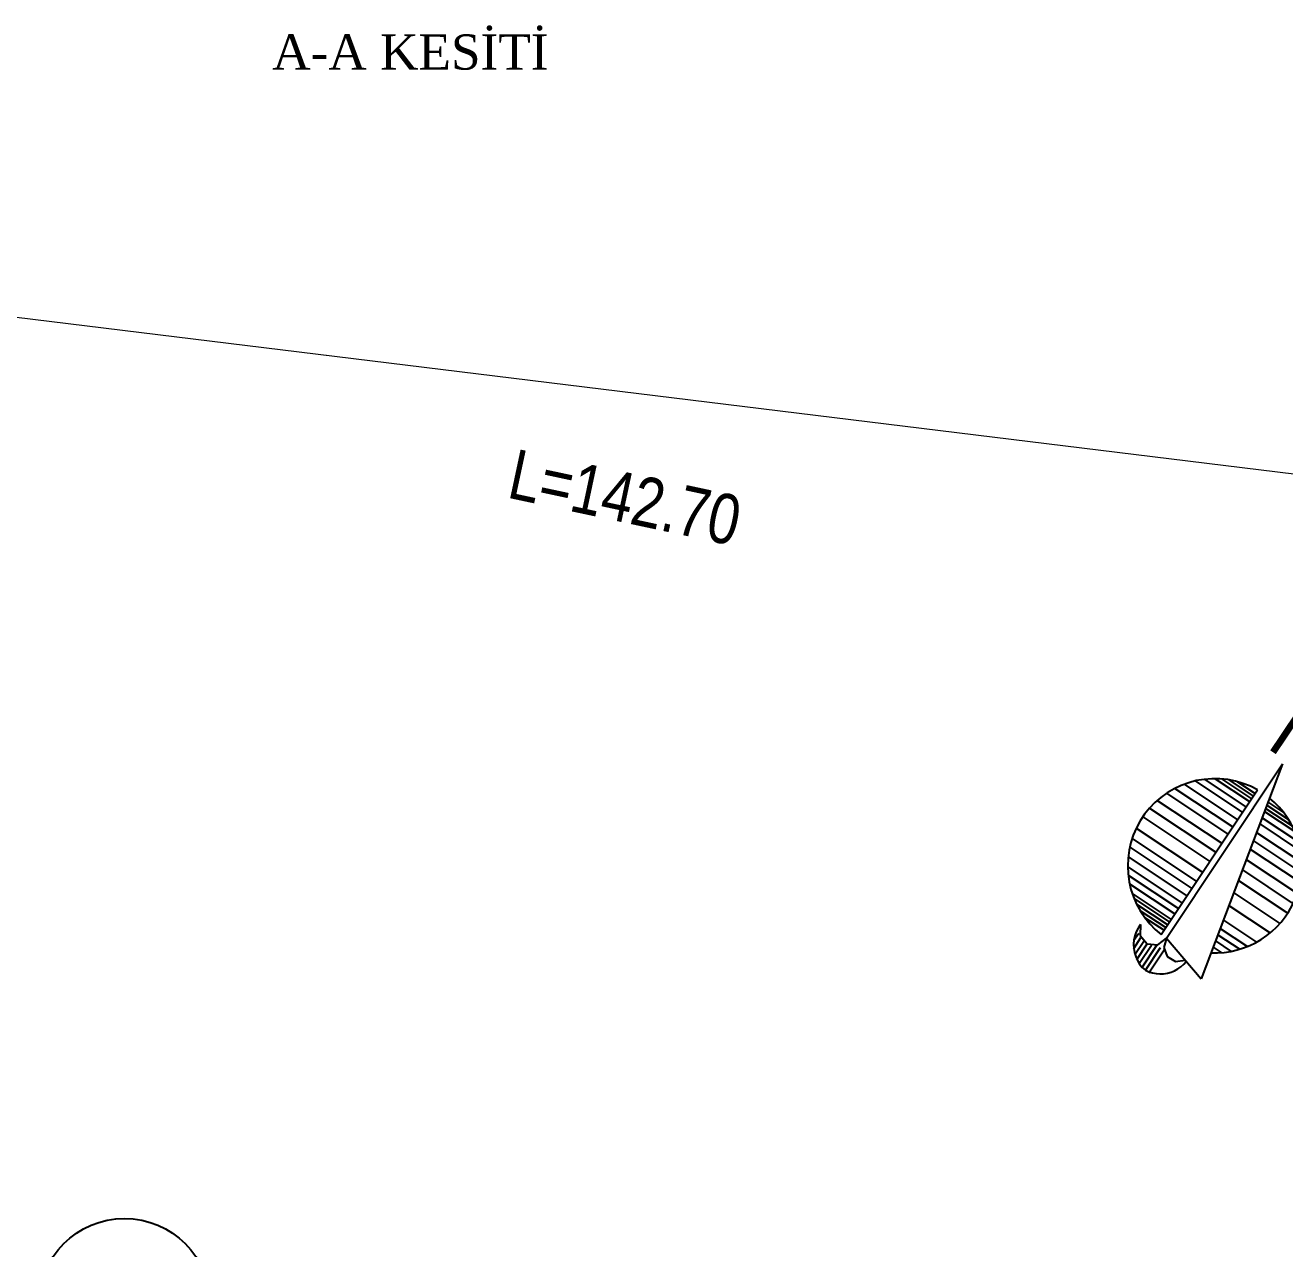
# Model space of a CAD drawing. Header units: centimetres. Extents: x 14449 to 53524, y -19051 to -10746.
# Drawn here: x 18304 to 18936, y -17885 to -17271 of the extents above; entities that cross this region are included whole.
import ezdxf

# ---------------------------------------------------------------- set-up
doc = ezdxf.new("R2010")
doc.units = ezdxf.units.CM
doc.linetypes.add('DUZ', pattern=[0])
for name, color, linetype, lineweight in [('HAT', 1, 'Continuous', 0), ('rtm-sembol kot yazı', 7, 'Continuous', 20), ('rtm-vaz-grid yazı', 7, 'Continuous', 20), ('saski kaseler', 3, 'DUZ', 25), ('ÇA_ME_EĞ_', 2, 'Continuous', 0), ('ÇİFT_OBJE', 1, 'Continuous', 0)]:
    doc.layers.add(name, color=color, linetype=linetype, lineweight=lineweight)
for name, color, linetype in [('KESIT', 1, 'Continuous'), ('KUTUPHANE', 1, 'Continuous'), ('Standart', 7, 'Continuous')]:
    doc.layers.add(name, color=color, linetype=linetype)
doc.styles.add('S1', font='arial.ttf', dxfattribs={"width": 0.65, "height": 11})
doc.styles.get("Standard").update_dxf_attribs({"font": 'arial.ttf'})
doc.styles.add('VAZ-OLCU', font='times.ttf', dxfattribs={"height": 60})

# ---------------------------------------------------------------- blocks, each defined once
blk = doc.blocks.new('saski')
at = {"layer": 'HAT'}
blk.add_line((34225.8, -24709.6), (27701.5, -26785.4), dxfattribs=at)
at = {"layer": 'rtm-vaz-grid yazı', "linetype": 'Continuous', "lineweight": -2}
blk.add_circle((31349.4, -27662), 172.5, dxfattribs=at)
at = {"layer": 'ÇA_ME_EĞ_', "width": 0.8}
blk.add_text('L=142.70', height=100, rotation=12.5798, dxfattribs=at).set_placement((31369.7, -25869))
at = {"layer": 'ÇİFT_OBJE', "width": 0.8}
blk.add_text('L=142.70', height=100, rotation=12.5798, dxfattribs=at).set_placement((31369.7, -25869))
blk.add_text('L=142.70', height=100, rotation=12.5798, dxfattribs=at).set_placement((31369.7, -25869))
blk.add_text('L=142.70', height=100, rotation=12.5798, dxfattribs=at).set_placement((31369.7, -25869))
blk = doc.blocks.new('A$C7E933937')
at = {"layer": 'KUTUPHANE'}
for p, q in [((50.08, 27.7), (85.21, 180.5)), ((85.21, 180.5), (85.02, 9.45)), ((39.99, 151.59), (34.67, 149.1)), ((45.51, 153.59), (39.99, 151.59)), ((42.24, 152.48), (72.2, 145.59)), ((51.19, 155.08), (45.51, 153.59)), ((45.59, 29.84), (74.55, 155.79)), ((46.69, 153.95), (72.74, 147.95)), ((56.98, 156.06), (51.19, 155.08)), ((51.92, 155.24), (73.29, 150.32)), ((62.83, 156.5), (56.98, 156.06)), ((58.48, 156.22), (73.83, 152.69)), ((68.71, 156.41), (62.83, 156.5)), ((74.55, 155.79), (68.71, 156.41)), ((89.79, 151.52), (85.18, 153.24)), ((94.25, 149.45), (89.79, 151.52)), ((24.82, 142.73), (20.37, 138.9)), ((29.6, 146.14), (24.82, 142.73)), ((28.78, 145.6), (70.02, 136.11)), ((34.67, 149.1), (29.6, 146.14)), ((34.84, 149.19), (71.11, 140.85)), ((85.17, 142.6), (111.63, 136.52)), ((85.18, 147.59), (104.13, 143.23)), ((85.72, 149.96), (98.65, 146.98)), ((85.72, 144.97), (108.27, 139.79)), ((98.54, 147.05), (94.25, 149.45)), ((102.64, 144.34), (98.54, 147.05)), ((106.51, 141.32), (102.64, 144.34)), ((110.15, 138.01), (106.51, 141.32)), ((16.28, 134.68), (12.59, 130.11)), ((20.37, 138.9), (16.28, 134.68)), ((16.64, 135.09), (67.12, 123.48)), ((22.11, 140.48), (68.57, 129.8)), ((85.16, 132.63), (120.73, 124.45)), ((85.17, 137.62), (116.85, 130.33)), ((113.53, 134.44), (110.15, 138.01)), ((116.63, 130.63), (113.53, 134.44)), ((9.33, 125.23), (6.53, 120.07)), ((7.61, 122.2), (63.85, 109.27)), ((12.59, 130.11), (9.33, 125.23)), ((12.13, 129.48), (65.66, 117.17)), ((85.15, 125.99), (124.5, 116.94)), ((119.43, 126.59), (116.63, 130.63)), ((121.91, 122.34), (119.43, 126.59)), ((124.07, 117.93), (121.91, 122.34)), ((4.2, 114.68), (2.37, 109.1)), ((6.53, 120.07), (4.2, 114.68)), ((4.2, 114.68), (62.03, 101.38)), ((85.14, 112.69), (128.67, 102.68)), ((85.15, 119.34), (127.06, 109.7)), ((125.89, 113.36), (124.07, 117.93)), ((127.35, 108.67), (125.89, 113.36)), ((1.05, 103.37), (0.26, 97.56)), ((2.37, 109.1), (1.05, 103.37)), ((1.8, 106.92), (60.22, 93.49)), ((85.13, 104.38), (129.56, 94.17)), ((128.45, 103.88), (127.35, 108.67)), ((129.19, 99.02), (128.45, 103.88)), ((0.26, 97.56), (0, 91.69)), ((0.24, 97.3), (58.04, 84.01)), ((85.12, 96.07), (129.34, 85.9)), ((129.56, 94.12), (129.19, 99.02)), ((129.55, 89.2), (129.56, 94.12)), ((0, 91.69), (0.27, 85.82)), ((0.06, 89.03), (56.23, 76.12)), ((0.27, 85.82), (1.07, 80.01)), ((85.11, 87.76), (128.11, 77.88)), ((129.18, 84.3), (129.55, 89.2)), ((0.7, 82.24), (54.77, 69.8)), ((1.07, 80.01), (2.39, 74.28)), ((2.13, 75.26), (53.32, 63.49)), ((85.1, 77.79), (125.31, 68.54)), ((127.31, 74.65), (128.43, 79.44)), ((128.43, 79.44), (129.18, 84.3)), ((2.39, 74.28), (4.23, 68.71)), ((4.23, 68.71), (6.56, 63.32)), ((4.47, 68.07), (51.87, 57.17)), ((85.09, 67.82), (121.05, 59.55)), ((124.01, 65.4), (125.84, 69.96)), ((125.84, 69.96), (127.31, 74.65)), ((6.56, 63.32), (9.37, 58.16)), ((6.96, 62.51), (50.78, 52.44)), ((9.37, 58.16), (12.64, 53.28)), ((10.24, 56.77), (49.69, 47.7)), ((116.54, 52.72), (119.35, 56.75)), ((119.35, 56.75), (121.85, 60.99)), ((121.85, 60.99), (124.01, 65.4)), ((12.64, 53.28), (16.33, 48.72)), ((14.57, 50.79), (48.6, 42.96)), ((16.33, 48.72), (20.43, 44.51)), ((17.28, 47.67), (48.06, 40.6)), ((85.07, 49.54), (108.74, 44.1)), ((85.08, 56.19), (113.99, 49.54)), ((110.05, 45.34), (113.44, 48.91)), ((113.44, 48.91), (116.54, 52.72)), ((20.43, 44.51), (24.88, 40.68)), ((20.5, 44.44), (47.51, 38.23)), ((24.43, 41.04), (46.97, 35.86)), ((24.88, 40.68), (29.67, 37.28)), ((85.06, 44.55), (104.07, 40.18)), ((85.06, 39.57), (98.62, 36.45)), ((98.42, 36.33), (102.52, 39.04)), ((102.52, 39.04), (106.41, 42.05)), ((106.41, 42.05), (110.05, 45.34)), ((27.84, 28.23), (27.49, 25.1)), ((28.58, 31.28), (27.84, 28.23)), ((28.58, 31.28), (31.08, 23.6)), ((29.51, 37.38), (46.42, 33.49)), ((29.67, 37.28), (34.74, 34.32)), ((34.74, 34.32), (40.06, 31.84)), ((40.06, 31.84), (45.59, 29.84)), ((45.97, 21.75), (50.28, 28.58)), ((50.28, 28.58), (85.02, 9.45)), ((50.28, 28.58), (50.76, 21.42)), ((85.05, 34.58), (92.11, 32.96)), ((85.05, 30.17), (89.66, 31.88)), ((89.66, 31.88), (94.12, 33.94)), ((94.12, 33.94), (98.42, 36.33)), ((27.49, 25.1), (27.55, 21.96)), ((27.55, 21.96), (28, 18.85)), ((28, 18.85), (28.85, 15.82)), ((28.05, 18.64), (29.49, 24.91)), ((30.06, 12.95), (32.24, 22.4)), ((31.08, 23.6), (38.16, 19.72)), ((32.49, 9.05), (35.14, 20.55)), ((35.14, 6.09), (38.27, 19.71)), ((37.93, 3.8), (41.62, 19.84)), ((38.16, 19.72), (45.97, 21.75)), ((40.72, 1.45), (45.28, 21.28)), ((43.88, 0.73), (48.44, 20.55)), ((47.03, 0), (51.59, 19.83)), ((50.76, 21.42), (55.57, 16.09)), ((28.85, 15.82), (30.08, 12.93)), ((30.08, 12.93), (31.66, 10.21)), ((31.66, 10.21), (33.58, 7.72)), ((55.57, 16.09), (62.64, 14.88)), ((62.64, 14.88), (68.94, 18.3)), ((64.34, 8.1), (66.18, 10.23)), ((66.18, 10.23), (67.76, 12.56)), ((67.76, 12.56), (69.06, 15.05)), ((69.06, 15.05), (70.08, 17.68)), ((33.58, 7.72), (35.79, 5.49)), ((35.79, 5.49), (38.28, 3.56)), ((38.28, 3.56), (40.99, 1.96)), ((40.99, 1.96), (43.88, 0.73)), ((43.88, 0.73), (46.69, 0.57)), ((46.69, 0.57), (49.5, 0.74)), ((49.5, 0.74), (52.27, 1.23)), ((52.27, 1.23), (54.97, 2.04)), ((54.97, 2.04), (57.55, 3.14)), ((57.55, 3.14), (60, 4.53)), ((60, 4.53), (62.27, 6.19)), ((62.27, 6.19), (64.34, 8.1))]:
    blk.add_line(p, q, dxfattribs=at)

msp = doc.modelspace()

# ---------------------------------------------------------------- block references
at = {"layer": 'KESIT', "color": 6, "extrusion": (-0.000434321, -0.000674993, 1), "xscale": 0.6749999999999977, "yscale": 0.6749999999999977, "zscale": 0.6749999999999977, "rotation": 339.345948206844}
msp.add_blockref('A$C7E933937', (18838.47, -17735.66, 1.59), dxfattribs=at)
at = {"layer": 'saski kaseler', "xscale": 0.25, "yscale": 0.25, "zscale": 0.25, "rotation": 335.3575870468404}
msp.add_blockref('saski', (14113.39, -8359.91, -2.19), dxfattribs=at)

# ---------------------------------------------------------------- texts
at = {"layer": 'rtm-sembol kot yazı', "style": 'VAZ-OLCU'}
msp.add_text('A-A KESİTİ', height=17.695, dxfattribs=at).set_placement((18427.72, -17293.32, 475.76))
at = {"layer": 'Standart', "color": 1, "linetype": 'Continuous', "lineweight": -3, "extrusion": (-0.000431257, -0.000670405, 1), "style": 'S1', "width": 0.65}
msp.add_text('K', height=40, rotation=326.0884, dxfattribs=at).set_placement((18926.63, -17633.52, 1.56))

doc.saveas('drawing.dxf')
